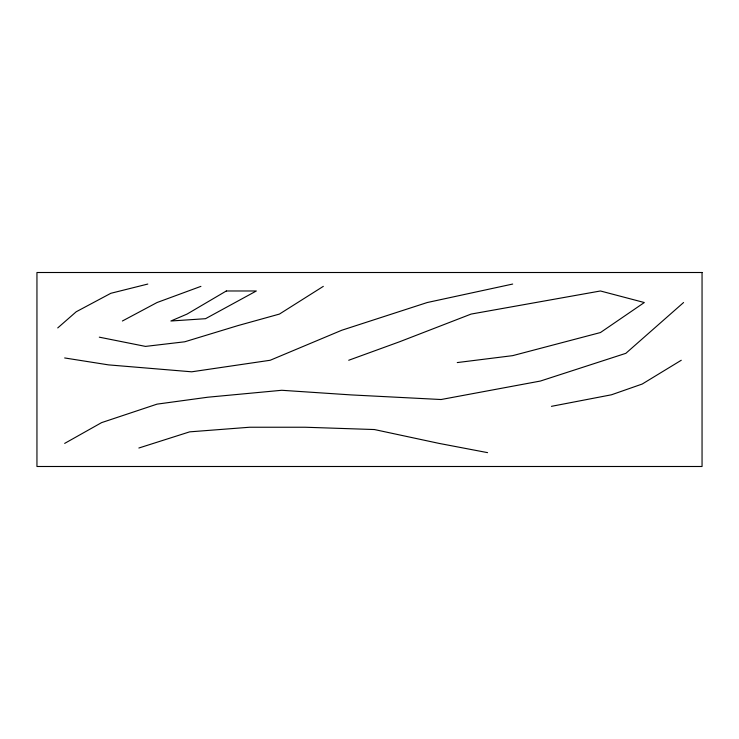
<?xml version="1.0" encoding="UTF-8"?>
<svg xmlns="http://www.w3.org/2000/svg" width="739" height="739" viewBox="0 0 739 739"><rect width="100%" height="100%" fill="white"/><g stroke="black" fill="none" stroke-linecap="round" stroke-linejoin="round"><path stroke-width="1.11" d="M683.575 302.528L625.841 353.334L540.394 381.047L441.091 399.522L351.025 394.903L281.744 390.284L207.844 397.212L157.037 404.141L101.612 422.616L64.662 443.4M57.734 327.931L76.209 311.766L110.85 293.291L147.8 284.053M323.312 286.363L279.434 314.075L237.866 325.622L184.75 341.787L145.491 346.406L99.303 337.169M681.266 360.262L642.209 384.04L611.486 394.783L551.442 406.339M122.397 321.003L157.037 302.528L200.916 286.363M348.716 360.262L399.522 341.787L471.112 314.075L600.438 290.981L644.316 302.528L600.438 332.55L512.681 355.644L457.256 362.572M138.858 448.019L189.664 431.853L249.708 427.234L305.133 427.234L374.414 429.544L439.077 443.4L487.574 452.637M512.681 284.053L427.234 302.528L341.787 330.241L270.197 360.262L191.678 371.809L108.541 364.881L64.662 357.953M226.319 290.981L187.059 314.075L170.894 321.003L205.534 318.694L256.341 290.981L226.319 290.981M702.05 272.506L36.95 272.506L36.95 466.494L702.05 466.494L702.05 272.506"/></g></svg>
